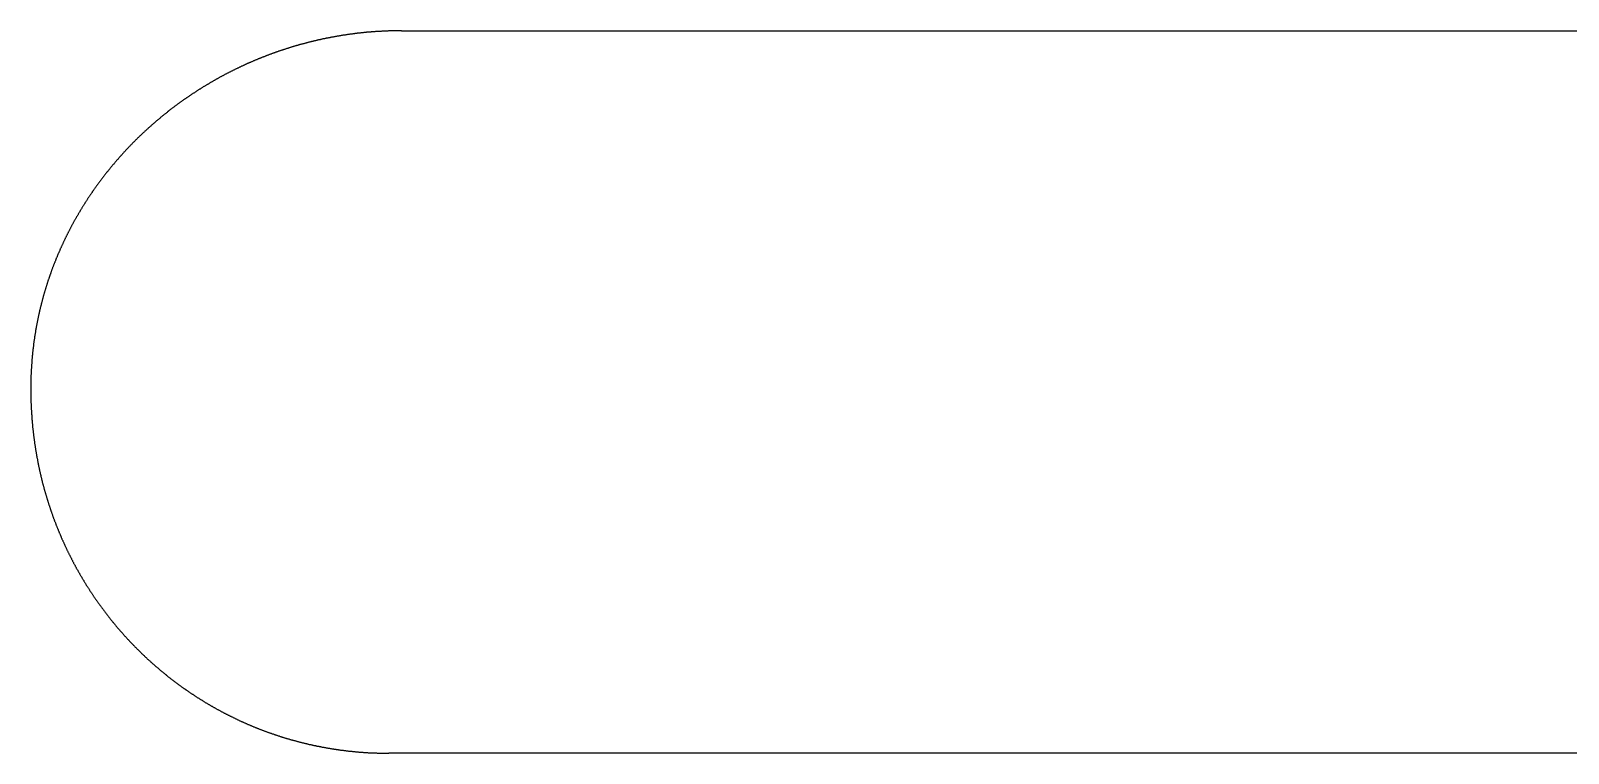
# Model space of a CAD drawing. Header units: millimetres. Extents: x -275 to 275, y -100 to 100.
# Drawn here: x 68.31 to 83.77, y 9.83 to 17.1 of the extents above; entities that cross this region are included whole.
import ezdxf

# ---------------------------------------------------------------- set-up
doc = ezdxf.new("R2010")
doc.units = ezdxf.units.MM

msp = doc.modelspace()

# ---------------------------------------------------------------- linework, layer by layer
for p, q in [((72.043, 17.099), (95.634, 17.099)), ((90.433, 9.834), (71.916, 9.834))]:
    msp.add_line(p, q)
for points in [[(72.043, 17.099), (72.037, 17.099), (72.031, 17.099), (72.025, 17.099), (72.019, 17.099), (72.013, 17.099), (72.007, 17.099), (72.001, 17.099), (71.995, 17.099), (71.989, 17.098), (71.983, 17.098), (71.977, 17.098), (71.971, 17.098), (71.965, 17.098), (71.959, 17.098), (71.953, 17.098), (71.947, 17.098), (71.941, 17.098), (71.935, 17.097), (71.929, 17.097), (71.923, 17.097), (71.917, 17.097), (71.911, 17.097), (71.905, 17.096), (71.9, 17.096), (71.894, 17.096), (71.888, 17.096), (71.882, 17.095), (71.876, 17.095), (71.87, 17.095), (71.864, 17.095), (71.858, 17.094), (71.852, 17.094), (71.846, 17.094), (71.84, 17.093), (71.834, 17.093), (71.828, 17.093), (71.822, 17.092), (71.816, 17.092), (71.81, 17.092), (71.804, 17.091), (71.799, 17.091), (71.793, 17.091), (71.787, 17.09), (71.781, 17.09), (71.775, 17.089), (71.769, 17.089), (71.763, 17.089), (71.757, 17.088), (71.751, 17.088), (71.745, 17.087), (71.739, 17.087), (71.734, 17.086), (71.728, 17.086), (71.722, 17.085), (71.716, 17.085), (71.71, 17.084), (71.704, 17.084), (71.698, 17.083), (71.692, 17.083), (71.686, 17.082), (71.681, 17.082), (71.675, 17.081), (71.669, 17.08), (71.663, 17.08), (71.657, 17.079), (71.651, 17.079), (71.645, 17.078), (71.639, 17.077), (71.634, 17.077), (71.628, 17.076), (71.622, 17.075), (71.616, 17.075), (71.61, 17.074), (71.604, 17.073), (71.598, 17.073), (71.593, 17.072), (71.587, 17.071), (71.581, 17.071), (71.575, 17.07), (71.569, 17.069), (71.563, 17.068), (71.558, 17.068), (71.552, 17.067), (71.546, 17.066), (71.54, 17.065), (71.534, 17.065), (71.528, 17.064), (71.523, 17.063), (71.517, 17.062), (71.511, 17.061), (71.505, 17.061), (71.499, 17.06), (71.494, 17.059), (71.488, 17.058), (71.482, 17.057), (71.476, 17.056), (71.47, 17.055), (71.465, 17.055), (71.459, 17.054), (71.453, 17.053), (71.447, 17.052), (71.441, 17.051), (71.436, 17.05), (71.43, 17.049), (71.424, 17.048), (71.418, 17.047), (71.413, 17.046), (71.407, 17.045), (71.401, 17.044), (71.395, 17.043), (71.39, 17.042), (71.384, 17.041), (71.378, 17.04), (71.372, 17.039), (71.367, 17.038), (71.361, 17.037), (71.355, 17.036), (71.349, 17.035), (71.344, 17.034), (71.338, 17.033), (71.332, 17.032), (71.326, 17.031), (71.321, 17.029), (71.315, 17.028), (71.309, 17.027), (71.303, 17.026), (71.298, 17.025), (71.292, 17.024), (71.286, 17.023), (71.281, 17.022), (71.275, 17.02), (71.269, 17.019), (71.264, 17.018), (71.258, 17.017), (71.252, 17.016), (71.246, 17.014), (71.241, 17.013), (71.235, 17.012), (71.229, 17.011), (71.224, 17.009), (71.218, 17.008), (71.212, 17.007), (71.207, 17.006), (71.201, 17.004), (71.195, 17.003), (71.19, 17.002), (71.184, 17), (71.178, 16.999), (71.173, 16.998), (71.167, 16.996), (71.161, 16.995), (71.156, 16.994), (71.15, 16.992), (71.144, 16.991), (71.139, 16.99), (71.133, 16.988), (71.128, 16.987), (71.122, 16.985), (71.116, 16.984), (71.111, 16.983), (71.105, 16.981), (71.1, 16.98), (71.094, 16.978), (71.088, 16.977), (71.083, 16.975), (71.077, 16.974), (71.071, 16.972), (71.066, 16.971), (71.06, 16.969), (71.055, 16.968), (71.049, 16.966), (71.044, 16.965), (71.038, 16.963), (71.032, 16.962), (71.027, 16.96), (71.021, 16.959), (71.016, 16.957), (71.01, 16.956), (71.005, 16.954), (70.999, 16.952), (70.993, 16.951), (70.988, 16.949), (70.982, 16.948), (70.977, 16.946), (70.971, 16.944), (70.966, 16.943), (70.96, 16.941), (70.955, 16.939), (70.949, 16.938), (70.944, 16.936), (70.938, 16.934), (70.933, 16.933), (70.927, 16.931), (70.922, 16.929), (70.916, 16.928), (70.911, 16.926), (70.905, 16.924), (70.9, 16.922), (70.894, 16.921), (70.889, 16.919), (70.883, 16.917), (70.878, 16.915), (70.872, 16.914), (70.867, 16.912), (70.861, 16.91), (70.856, 16.908), (70.85, 16.907), (70.845, 16.905), (70.839, 16.903), (70.834, 16.901), (70.828, 16.899), (70.823, 16.897), (70.818, 16.896), (70.812, 16.894), (70.807, 16.892), (70.801, 16.89), (70.796, 16.888), (70.79, 16.886), (70.785, 16.884), (70.78, 16.882), (70.774, 16.88), (70.769, 16.878), (70.763, 16.877), (70.758, 16.875), (70.752, 16.873), (70.747, 16.871), (70.742, 16.869), (70.736, 16.867), (70.731, 16.865), (70.726, 16.863), (70.72, 16.861), (70.715, 16.859), (70.709, 16.857), (70.704, 16.855), (70.699, 16.853), (70.693, 16.851), (70.688, 16.849), (70.683, 16.847), (70.677, 16.845), (70.672, 16.842), (70.667, 16.84), (70.661, 16.838), (70.656, 16.836), (70.651, 16.834), (70.645, 16.832), (70.64, 16.83), (70.635, 16.828), (70.629, 16.826), (70.624, 16.824), (70.619, 16.821), (70.613, 16.819), (70.608, 16.817), (70.603, 16.815), (70.597, 16.813), (70.592, 16.811), (70.587, 16.808), (70.582, 16.806), (70.576, 16.804), (70.571, 16.802), (70.566, 16.8), (70.56, 16.797), (70.555, 16.795), (70.55, 16.793), (70.545, 16.791), (70.539, 16.788), (70.534, 16.786), (70.529, 16.784), (70.524, 16.781), (70.518, 16.779), (70.513, 16.777), (70.508, 16.775), (70.503, 16.772), (70.498, 16.77), (70.492, 16.768), (70.487, 16.765), (70.482, 16.763), (70.477, 16.761), (70.472, 16.758), (70.466, 16.756), (70.461, 16.754), (70.456, 16.751), (70.451, 16.749), (70.446, 16.746), (70.44, 16.744), (70.435, 16.742), (70.43, 16.739), (70.425, 16.737), (70.42, 16.734), (70.415, 16.732), (70.41, 16.729), (70.404, 16.727), (70.399, 16.724), (70.394, 16.722), (70.389, 16.72), (70.384, 16.717), (70.379, 16.715), (70.374, 16.712), (70.368, 16.71), (70.363, 16.707), (70.358, 16.704), (70.353, 16.702), (70.348, 16.699), (70.343, 16.697), (70.338, 16.694), (70.333, 16.692), (70.328, 16.689), (70.323, 16.687), (70.318, 16.684), (70.312, 16.681), (70.307, 16.679), (70.302, 16.676), (70.297, 16.674), (70.292, 16.671), (70.287, 16.668), (70.282, 16.666), (70.277, 16.663), (70.272, 16.661), (70.267, 16.658), (70.262, 16.655), (70.257, 16.653), (70.252, 16.65), (70.247, 16.647), (70.242, 16.644), (70.237, 16.642), (70.232, 16.639), (70.227, 16.636), (70.222, 16.634), (70.217, 16.631), (70.212, 16.628), (70.207, 16.625), (70.202, 16.623), (70.197, 16.62), (70.192, 16.617), (70.187, 16.614), (70.182, 16.612), (70.177, 16.609), (70.172, 16.606), (70.167, 16.603), (70.162, 16.6), (70.158, 16.598), (70.153, 16.595), (70.148, 16.592), (70.143, 16.589), (70.138, 16.586), (70.133, 16.583), (70.128, 16.581), (70.123, 16.578), (70.118, 16.575), (70.113, 16.572), (70.109, 16.569), (70.104, 16.566), (70.099, 16.563), (70.094, 16.56), (70.089, 16.558), (70.084, 16.555), (70.079, 16.552), (70.074, 16.549), (70.07, 16.546), (70.065, 16.543), (70.06, 16.54), (70.055, 16.537), (70.05, 16.534), (70.045, 16.531), (70.041, 16.528), (70.036, 16.525), (70.031, 16.522), (70.026, 16.519), (70.021, 16.516), (70.017, 16.513), (70.012, 16.51), (70.007, 16.507), (70.002, 16.504), (69.998, 16.501), (69.993, 16.498), (69.988, 16.495), (69.983, 16.492), (69.978, 16.489), (69.974, 16.486), (69.969, 16.483), (69.964, 16.479), (69.96, 16.476), (69.955, 16.473), (69.95, 16.47), (69.945, 16.467), (69.941, 16.464), (69.936, 16.461), (69.931, 16.458), (69.927, 16.454), (69.922, 16.451), (69.917, 16.448), (69.912, 16.445), (69.908, 16.442), (69.903, 16.439), (69.898, 16.435), (69.894, 16.432), (69.889, 16.429), (69.884, 16.426), (69.88, 16.423), (69.875, 16.419), (69.871, 16.416), (69.866, 16.413), (69.861, 16.41), (69.857, 16.406), (69.852, 16.403), (69.847, 16.4), (69.843, 16.397), (69.838, 16.393), (69.834, 16.39), (69.829, 16.387), (69.824, 16.384), (69.82, 16.38), (69.815, 16.377), (69.811, 16.374), (69.806, 16.37), (69.802, 16.367), (69.797, 16.364), (69.792, 16.36), (69.788, 16.357), (69.783, 16.354), (69.779, 16.35), (69.774, 16.347), (69.77, 16.344), (69.765, 16.34), (69.761, 16.337), (69.756, 16.333), (69.752, 16.33), (69.747, 16.327), (69.743, 16.323), (69.738, 16.32), (69.734, 16.316), (69.729, 16.313), (69.725, 16.309), (69.72, 16.306), (69.716, 16.303), (69.711, 16.299), (69.707, 16.296), (69.703, 16.292), (69.698, 16.289), (69.694, 16.285), (69.689, 16.282), (69.685, 16.278), (69.68, 16.275), (69.676, 16.271), (69.672, 16.268), (69.667, 16.264), (69.663, 16.261), (69.658, 16.257), (69.654, 16.254), (69.65, 16.25), (69.645, 16.247), (69.641, 16.243), (69.637, 16.239), (69.632, 16.236), (69.628, 16.232), (69.623, 16.229), (69.619, 16.225), (69.615, 16.221), (69.61, 16.218), (69.606, 16.214), (69.602, 16.211), (69.598, 16.207), (69.593, 16.203), (69.589, 16.2), (69.585, 16.196), (69.58, 16.192), (69.576, 16.189), (69.572, 16.185), (69.568, 16.182), (69.563, 16.178), (69.559, 16.174), (69.555, 16.17), (69.55, 16.167), (69.546, 16.163), (69.542, 16.159), (69.538, 16.156), (69.534, 16.152), (69.529, 16.148), (69.525, 16.145), (69.521, 16.141), (69.517, 16.137), (69.512, 16.133), (69.508, 16.13), (69.504, 16.126), (69.5, 16.122), (69.496, 16.118), (69.492, 16.114), (69.487, 16.111), (69.483, 16.107), (69.479, 16.103), (69.475, 16.099), (69.471, 16.096), (69.467, 16.092), (69.463, 16.088), (69.458, 16.084), (69.454, 16.08), (69.45, 16.076), (69.446, 16.073), (69.442, 16.069), (69.438, 16.065), (69.434, 16.061), (69.43, 16.057), (69.426, 16.053), (69.422, 16.049), (69.418, 16.046), (69.414, 16.042), (69.409, 16.038), (69.405, 16.034), (69.401, 16.03), (69.397, 16.026), (69.393, 16.022), (69.389, 16.018), (69.385, 16.014), (69.381, 16.01), (69.377, 16.006), (69.373, 16.002), (69.369, 15.998), (69.365, 15.994), (69.361, 15.99), (69.357, 15.987), (69.353, 15.983), (69.349, 15.979), (69.345, 15.975), (69.342, 15.971), (69.338, 15.967), (69.334, 15.963), (69.33, 15.959), (69.326, 15.955), (69.322, 15.951), (69.318, 15.946), (69.314, 15.942), (69.31, 15.938), (69.306, 15.934), (69.302, 15.93), (69.299, 15.926), (69.295, 15.922), (69.291, 15.918), (69.287, 15.914), (69.283, 15.91), (69.279, 15.906), (69.275, 15.902), (69.272, 15.898), (69.268, 15.894), (69.264, 15.889), (69.26, 15.885), (69.256, 15.881), (69.252, 15.877), (69.249, 15.873), (69.245, 15.869), (69.241, 15.865), (69.237, 15.86), (69.234, 15.856), (69.23, 15.852), (69.226, 15.848), (69.222, 15.844), (69.219, 15.84), (69.215, 15.835), (69.211, 15.831), (69.207, 15.827), (69.204, 15.823), (69.2, 15.819), (69.196, 15.814), (69.193, 15.81), (69.189, 15.806), (69.185, 15.802), (69.181, 15.798), (69.178, 15.793), (69.174, 15.789), (69.17, 15.785), (69.167, 15.781), (69.163, 15.776), (69.16, 15.772), (69.156, 15.768), (69.152, 15.763), (69.149, 15.759), (69.145, 15.755), (69.141, 15.751), (69.138, 15.746), (69.134, 15.742), (69.131, 15.738), (69.127, 15.733), (69.123, 15.729), (69.12, 15.725), (69.116, 15.72), (69.113, 15.716), (69.109, 15.712), (69.106, 15.707), (69.102, 15.703), (69.099, 15.699), (69.095, 15.694), (69.092, 15.69), (69.088, 15.685), (69.085, 15.681), (69.081, 15.677), (69.078, 15.672), (69.074, 15.668), (69.071, 15.664), (69.067, 15.659), (69.064, 15.655), (69.06, 15.65), (69.057, 15.646), (69.053, 15.641), (69.05, 15.637), (69.047, 15.633), (69.043, 15.628), (69.04, 15.624), (69.036, 15.619), (69.033, 15.615), (69.029, 15.61), (69.026, 15.606), (69.023, 15.601), (69.019, 15.597), (69.016, 15.592), (69.013, 15.588), (69.009, 15.583), (69.006, 15.579), (69.003, 15.574), (68.999, 15.57), (68.996, 15.565), (68.993, 15.561), (68.989, 15.556), (68.986, 15.552), (68.983, 15.547), (68.979, 15.543), (68.976, 15.538), (68.973, 15.533), (68.97, 15.529), (68.966, 15.524), (68.963, 15.52), (68.96, 15.515), (68.957, 15.511), (68.953, 15.506), (68.95, 15.501), (68.947, 15.497), (68.944, 15.492), (68.941, 15.488), (68.937, 15.483), (68.934, 15.478), (68.931, 15.474), (68.928, 15.469), (68.925, 15.465), (68.921, 15.46), (68.918, 15.455), (68.915, 15.451), (68.912, 15.446), (68.909, 15.441), (68.906, 15.437), (68.903, 15.432), (68.9, 15.427), (68.896, 15.423), (68.893, 15.418), (68.89, 15.413), (68.887, 15.409), (68.884, 15.404), (68.881, 15.399), (68.878, 15.394), (68.875, 15.39), (68.872, 15.385), (68.869, 15.38), (68.866, 15.376), (68.863, 15.371), (68.86, 15.366), (68.857, 15.361), (68.854, 15.357), (68.851, 15.352), (68.848, 15.347), (68.845, 15.342), (68.842, 15.338), (68.839, 15.333), (68.836, 15.328), (68.833, 15.323), (68.83, 15.318), (68.827, 15.314), (68.824, 15.309), (68.821, 15.304), (68.818, 15.299), (68.815, 15.294), (68.812, 15.29), (68.81, 15.285), (68.807, 15.28), (68.804, 15.275), (68.801, 15.27), (68.798, 15.265), (68.795, 15.261), (68.792, 15.256), (68.79, 15.251), (68.787, 15.246), (68.784, 15.241), (68.781, 15.236), (68.778, 15.231), (68.775, 15.227), (68.773, 15.222), (68.77, 15.217), (68.767, 15.212), (68.764, 15.207), (68.762, 15.202), (68.759, 15.197), (68.756, 15.192), (68.753, 15.187), (68.751, 15.183), (68.748, 15.178), (68.745, 15.173), (68.742, 15.168), (68.74, 15.163), (68.737, 15.158), (68.734, 15.153), (68.732, 15.148), (68.729, 15.143), (68.726, 15.138), (68.724, 15.133), (68.721, 15.128), (68.718, 15.123), (68.716, 15.118), (68.713, 15.113), (68.711, 15.108), (68.708, 15.103), (68.705, 15.098), (68.703, 15.093), (68.7, 15.088), (68.698, 15.083), (68.695, 15.078), (68.692, 15.073), (68.69, 15.068), (68.687, 15.063), (68.685, 15.058), (68.682, 15.053), (68.68, 15.048), (68.677, 15.043), (68.675, 15.038), (68.672, 15.033), (68.67, 15.028), (68.667, 15.023), (68.665, 15.018), (68.662, 15.013), (68.66, 15.008), (68.657, 15.002), (68.655, 14.997), (68.653, 14.992), (68.65, 14.987), (68.648, 14.982), (68.645, 14.977), (68.643, 14.972), (68.64, 14.967), (68.638, 14.962), (68.636, 14.957), (68.633, 14.951), (68.631, 14.946), (68.629, 14.941), (68.626, 14.936), (68.624, 14.931), (68.622, 14.926), (68.619, 14.921), (68.617, 14.915), (68.615, 14.91), (68.612, 14.905), (68.61, 14.9), (68.608, 14.895), (68.606, 14.89), (68.603, 14.884), (68.601, 14.879), (68.599, 14.874), (68.597, 14.869), (68.594, 14.864), (68.592, 14.858), (68.59, 14.853), (68.588, 14.848), (68.585, 14.843), (68.583, 14.838), (68.581, 14.832), (68.579, 14.827), (68.577, 14.822), (68.575, 14.817), (68.572, 14.811), (68.57, 14.806), (68.568, 14.801), (68.566, 14.796), (68.564, 14.791), (68.562, 14.785), (68.56, 14.78), (68.558, 14.775), (68.556, 14.769), (68.553, 14.764), (68.551, 14.759), (68.549, 14.754), (68.547, 14.748), (68.545, 14.743), (68.543, 14.738), (68.541, 14.732), (68.539, 14.727), (68.537, 14.722), (68.535, 14.717), (68.533, 14.711), (68.531, 14.706), (68.529, 14.701), (68.527, 14.695), (68.525, 14.69), (68.523, 14.685), (68.521, 14.679), (68.519, 14.674), (68.517, 14.669), (68.516, 14.663), (68.514, 14.658), (68.512, 14.653), (68.51, 14.647), (68.508, 14.642), (68.506, 14.636), (68.504, 14.631), (68.502, 14.626), (68.501, 14.62), (68.499, 14.615), (68.497, 14.61), (68.495, 14.604), (68.493, 14.599), (68.491, 14.593), (68.49, 14.588), (68.488, 14.583), (68.486, 14.577), (68.484, 14.572), (68.483, 14.566), (68.481, 14.561), (68.479, 14.555), (68.477, 14.55), (68.476, 14.545), (68.474, 14.539), (68.472, 14.534), (68.47, 14.528), (68.469, 14.523), (68.467, 14.517), (68.465, 14.512), (68.464, 14.506), (68.462, 14.501), (68.46, 14.495), (68.459, 14.49), (68.457, 14.485), (68.456, 14.479), (68.454, 14.474), (68.452, 14.468), (68.451, 14.463), (68.449, 14.457), (68.448, 14.452), (68.446, 14.446), (68.444, 14.441), (68.443, 14.435), (68.441, 14.43), (68.44, 14.424), (68.438, 14.419), (68.437, 14.413), (68.435, 14.407), (68.434, 14.402), (68.432, 14.396), (68.431, 14.391), (68.429, 14.385), (68.428, 14.38), (68.426, 14.374), (68.425, 14.369), (68.424, 14.363), (68.422, 14.358), (68.421, 14.352), (68.419, 14.346), (68.418, 14.341), (68.417, 14.335), (68.415, 14.33), (68.414, 14.324), (68.412, 14.319), (68.411, 14.313), (68.41, 14.307), (68.408, 14.302), (68.407, 14.296), (68.406, 14.291), (68.404, 14.285), (68.403, 14.279), (68.402, 14.274), (68.401, 14.268), (68.399, 14.263), (68.398, 14.257), (68.397, 14.251), (68.396, 14.246), (68.394, 14.24), (68.393, 14.234), (68.392, 14.229), (68.391, 14.223), (68.389, 14.217), (68.388, 14.212), (68.387, 14.206), (68.386, 14.201), (68.385, 14.195), (68.384, 14.189), (68.382, 14.184), (68.381, 14.178), (68.38, 14.172), (68.379, 14.167), (68.378, 14.161), (68.377, 14.155), (68.376, 14.149), (68.375, 14.144), (68.374, 14.138), (68.373, 14.132), (68.371, 14.127), (68.37, 14.121), (68.369, 14.115), (68.368, 14.11), (68.367, 14.104), (68.366, 14.098), (68.365, 14.092), (68.364, 14.087), (68.363, 14.081), (68.362, 14.075), (68.362, 14.07), (68.361, 14.064), (68.36, 14.058), (68.359, 14.052), (68.358, 14.047), (68.357, 14.041), (68.356, 14.035), (68.355, 14.029), (68.354, 14.024), (68.353, 14.018), (68.352, 14.012), (68.352, 14.006), (68.351, 14.001), (68.35, 13.995), (68.349, 13.989), (68.348, 13.983), (68.347, 13.977), (68.347, 13.972), (68.346, 13.966), (68.345, 13.96), (68.344, 13.954), (68.344, 13.949), (68.343, 13.943), (68.342, 13.937), (68.341, 13.931), (68.341, 13.925), (68.34, 13.919), (68.339, 13.914), (68.339, 13.908), (68.338, 13.902), (68.337, 13.896), (68.337, 13.89), (68.336, 13.885), (68.335, 13.879), (68.335, 13.873), (68.334, 13.867), (68.333, 13.861), (68.333, 13.855), (68.332, 13.85), (68.332, 13.844), (68.331, 13.838), (68.33, 13.832), (68.33, 13.826), (68.329, 13.82), (68.329, 13.814), (68.328, 13.809), (68.328, 13.803), (68.327, 13.797), (68.327, 13.791), (68.326, 13.785), (68.326, 13.779), (68.325, 13.773), (68.325, 13.767), (68.324, 13.761), (68.324, 13.756), (68.324, 13.75), (68.323, 13.744), (68.323, 13.738), (68.322, 13.732), (68.322, 13.726), (68.322, 13.72), (68.321, 13.714), (68.321, 13.708), (68.321, 13.702), (68.32, 13.697), (68.32, 13.691), (68.32, 13.685), (68.319, 13.679), (68.319, 13.673), (68.319, 13.667), (68.318, 13.661), (68.318, 13.655), (68.318, 13.649), (68.318, 13.643), (68.317, 13.637), (68.317, 13.631), (68.317, 13.625), (68.317, 13.619), (68.317, 13.613), (68.316, 13.607), (68.316, 13.601), (68.316, 13.595), (68.316, 13.59), (68.316, 13.584), (68.316, 13.578), (68.315, 13.572), (68.315, 13.566), (68.315, 13.56), (68.315, 13.554), (68.315, 13.548), (68.315, 13.542), (68.315, 13.536), (68.315, 13.53), (68.315, 13.524)], [(68.315, 13.524), (68.315, 13.517), (68.315, 13.511), (68.315, 13.505), (68.315, 13.499), (68.315, 13.493), (68.315, 13.487), (68.315, 13.48), (68.315, 13.474), (68.315, 13.468), (68.315, 13.462), (68.315, 13.456), (68.315, 13.45), (68.315, 13.444), (68.315, 13.437), (68.315, 13.431), (68.315, 13.425), (68.316, 13.419), (68.316, 13.413), (68.316, 13.407), (68.316, 13.401), (68.316, 13.394), (68.316, 13.388), (68.316, 13.382), (68.317, 13.376), (68.317, 13.37), (68.317, 13.364), (68.317, 13.358), (68.318, 13.352), (68.318, 13.345), (68.318, 13.339), (68.318, 13.333), (68.319, 13.327), (68.319, 13.321), (68.319, 13.315), (68.319, 13.309), (68.32, 13.303), (68.32, 13.297), (68.32, 13.291), (68.321, 13.285), (68.321, 13.278), (68.321, 13.272), (68.322, 13.266), (68.322, 13.26), (68.322, 13.254), (68.323, 13.248), (68.323, 13.242), (68.324, 13.236), (68.324, 13.23), (68.324, 13.224), (68.325, 13.218), (68.325, 13.212), (68.326, 13.206), (68.326, 13.2), (68.327, 13.194), (68.327, 13.188), (68.328, 13.182), (68.328, 13.176), (68.329, 13.17), (68.329, 13.164), (68.33, 13.158), (68.33, 13.152), (68.331, 13.146), (68.331, 13.14), (68.332, 13.134), (68.333, 13.128), (68.333, 13.122), (68.334, 13.116), (68.334, 13.11), (68.335, 13.104), (68.336, 13.098), (68.336, 13.092), (68.337, 13.086), (68.338, 13.08), (68.338, 13.074), (68.339, 13.068), (68.34, 13.062), (68.34, 13.056), (68.341, 13.05), (68.342, 13.044), (68.342, 13.038), (68.343, 13.032), (68.344, 13.026), (68.345, 13.02), (68.345, 13.014), (68.346, 13.008), (68.347, 13.002), (68.348, 12.996), (68.348, 12.99), (68.349, 12.984), (68.35, 12.979), (68.351, 12.973), (68.352, 12.967), (68.352, 12.961), (68.353, 12.955), (68.354, 12.949), (68.355, 12.943), (68.356, 12.937), (68.357, 12.931), (68.358, 12.925), (68.359, 12.919), (68.359, 12.914), (68.36, 12.908), (68.361, 12.902), (68.362, 12.896), (68.363, 12.89), (68.364, 12.884), (68.365, 12.878), (68.366, 12.872), (68.367, 12.867), (68.368, 12.861), (68.369, 12.855), (68.37, 12.849), (68.371, 12.843), (68.372, 12.837), (68.373, 12.832), (68.374, 12.826), (68.375, 12.82), (68.376, 12.814), (68.377, 12.808), (68.378, 12.802), (68.379, 12.797), (68.381, 12.791), (68.382, 12.785), (68.383, 12.779), (68.384, 12.773), (68.385, 12.768), (68.386, 12.762), (68.387, 12.756), (68.388, 12.75), (68.39, 12.744), (68.391, 12.739), (68.392, 12.733), (68.393, 12.727), (68.394, 12.721), (68.396, 12.715), (68.397, 12.71), (68.398, 12.704), (68.399, 12.698), (68.4, 12.692), (68.402, 12.687), (68.403, 12.681), (68.404, 12.675), (68.406, 12.669), (68.407, 12.664), (68.408, 12.658), (68.409, 12.652), (68.411, 12.647), (68.412, 12.641), (68.413, 12.635), (68.415, 12.629), (68.416, 12.624), (68.417, 12.618), (68.419, 12.612), (68.42, 12.607), (68.422, 12.601), (68.423, 12.595), (68.424, 12.589), (68.426, 12.584), (68.427, 12.578), (68.429, 12.572), (68.43, 12.567), (68.431, 12.561), (68.433, 12.555), (68.434, 12.55), (68.436, 12.544), (68.437, 12.538), (68.439, 12.533), (68.44, 12.527), (68.442, 12.521), (68.443, 12.516), (68.445, 12.51), (68.446, 12.505), (68.448, 12.499), (68.449, 12.493), (68.451, 12.488), (68.453, 12.482), (68.454, 12.476), (68.456, 12.471), (68.457, 12.465), (68.459, 12.46), (68.461, 12.454), (68.462, 12.448), (68.464, 12.443), (68.465, 12.437), (68.467, 12.432), (68.469, 12.426), (68.47, 12.421), (68.472, 12.415), (68.474, 12.409), (68.475, 12.404), (68.477, 12.398), (68.479, 12.393), (68.48, 12.387), (68.482, 12.382), (68.484, 12.376), (68.486, 12.371), (68.487, 12.365), (68.489, 12.359), (68.491, 12.354), (68.493, 12.348), (68.494, 12.343), (68.496, 12.337), (68.498, 12.332), (68.5, 12.326), (68.502, 12.321), (68.503, 12.315), (68.505, 12.31), (68.507, 12.304), (68.509, 12.299), (68.511, 12.293), (68.513, 12.288), (68.514, 12.282), (68.516, 12.277), (68.518, 12.272), (68.52, 12.266), (68.522, 12.261), (68.524, 12.255), (68.526, 12.25), (68.528, 12.244), (68.53, 12.239), (68.532, 12.233), (68.534, 12.228), (68.535, 12.223), (68.537, 12.217), (68.539, 12.212), (68.541, 12.206), (68.543, 12.201), (68.545, 12.195), (68.547, 12.19), (68.549, 12.185), (68.551, 12.179), (68.553, 12.174), (68.555, 12.169), (68.557, 12.163), (68.56, 12.158), (68.562, 12.152), (68.564, 12.147), (68.566, 12.142), (68.568, 12.136), (68.57, 12.131), (68.572, 12.126), (68.574, 12.12), (68.576, 12.115), (68.578, 12.11), (68.58, 12.104), (68.583, 12.099), (68.585, 12.094), (68.587, 12.088), (68.589, 12.083), (68.591, 12.078), (68.593, 12.072), (68.596, 12.067), (68.598, 12.062), (68.6, 12.056), (68.602, 12.051), (68.604, 12.046), (68.607, 12.041), (68.609, 12.035), (68.611, 12.03), (68.613, 12.025), (68.616, 12.019), (68.618, 12.014), (68.62, 12.009), (68.622, 12.004), (68.625, 11.998), (68.627, 11.993), (68.629, 11.988), (68.632, 11.983), (68.634, 11.978), (68.636, 11.972), (68.639, 11.967), (68.641, 11.962), (68.643, 11.957), (68.646, 11.951), (68.648, 11.946), (68.65, 11.941), (68.653, 11.936), (68.655, 11.931), (68.658, 11.925), (68.66, 11.92), (68.662, 11.915), (68.665, 11.91), (68.667, 11.905), (68.67, 11.9), (68.672, 11.895), (68.675, 11.889), (68.677, 11.884), (68.679, 11.879), (68.682, 11.874), (68.684, 11.869), (68.687, 11.864), (68.689, 11.859), (68.692, 11.853), (68.694, 11.848), (68.697, 11.843), (68.699, 11.838), (68.702, 11.833), (68.705, 11.828), (68.707, 11.823), (68.71, 11.818), (68.712, 11.813), (68.715, 11.808), (68.717, 11.803), (68.72, 11.797), (68.723, 11.792), (68.725, 11.787), (68.728, 11.782), (68.73, 11.777), (68.733, 11.772), (68.736, 11.767), (68.738, 11.762), (68.741, 11.757), (68.744, 11.752), (68.746, 11.747), (68.749, 11.742), (68.752, 11.737), (68.754, 11.732), (68.757, 11.727), (68.76, 11.722), (68.762, 11.717), (68.765, 11.712), (68.768, 11.707), (68.77, 11.702), (68.773, 11.697), (68.776, 11.692), (68.779, 11.687), (68.781, 11.682), (68.784, 11.677), (68.787, 11.672), (68.79, 11.667), (68.793, 11.663), (68.795, 11.658), (68.798, 11.653), (68.801, 11.648), (68.804, 11.643), (68.807, 11.638), (68.809, 11.633), (68.812, 11.628), (68.815, 11.623), (68.818, 11.618), (68.821, 11.613), (68.824, 11.609), (68.827, 11.604), (68.829, 11.599), (68.832, 11.594), (68.835, 11.589), (68.838, 11.584), (68.841, 11.579), (68.844, 11.575), (68.847, 11.57), (68.85, 11.565), (68.853, 11.56), (68.856, 11.555), (68.859, 11.55), (68.862, 11.546), (68.865, 11.541), (68.867, 11.536), (68.87, 11.531), (68.873, 11.526), (68.876, 11.522), (68.879, 11.517), (68.882, 11.512), (68.885, 11.507), (68.889, 11.503), (68.892, 11.498), (68.895, 11.493), (68.898, 11.488), (68.901, 11.484), (68.904, 11.479), (68.907, 11.474), (68.91, 11.469), (68.913, 11.465), (68.916, 11.46), (68.919, 11.455), (68.922, 11.451), (68.925, 11.446), (68.928, 11.441), (68.932, 11.436), (68.935, 11.432), (68.938, 11.427), (68.941, 11.422), (68.944, 11.418), (68.947, 11.413), (68.95, 11.408), (68.954, 11.404), (68.957, 11.399), (68.96, 11.394), (68.963, 11.39), (68.966, 11.385), (68.97, 11.381), (68.973, 11.376), (68.976, 11.371), (68.979, 11.367), (68.982, 11.362), (68.986, 11.357), (68.989, 11.353), (68.992, 11.348), (68.995, 11.344), (68.999, 11.339), (69.002, 11.335), (69.005, 11.33), (69.009, 11.325), (69.012, 11.321), (69.015, 11.316), (69.018, 11.312), (69.022, 11.307), (69.025, 11.303), (69.028, 11.298), (69.032, 11.294), (69.035, 11.289), (69.038, 11.285), (69.042, 11.28), (69.045, 11.276), (69.048, 11.271), (69.052, 11.267), (69.055, 11.262), (69.059, 11.258), (69.062, 11.253), (69.065, 11.249), (69.069, 11.244), (69.072, 11.24), (69.076, 11.235), (69.079, 11.231), (69.082, 11.226), (69.086, 11.222), (69.089, 11.218), (69.093, 11.213), (69.096, 11.209), (69.1, 11.204), (69.103, 11.2), (69.107, 11.196), (69.11, 11.191), (69.114, 11.187), (69.117, 11.182), (69.121, 11.178), (69.124, 11.174), (69.128, 11.169), (69.131, 11.165), (69.135, 11.161), (69.138, 11.156), (69.142, 11.152), (69.145, 11.148), (69.149, 11.143), (69.153, 11.139), (69.156, 11.135), (69.16, 11.13), (69.163, 11.126), (69.167, 11.122), (69.17, 11.117), (69.174, 11.113), (69.178, 11.109), (69.181, 11.104), (69.185, 11.1), (69.188, 11.096), (69.192, 11.092), (69.196, 11.087), (69.199, 11.083), (69.203, 11.079), (69.207, 11.075), (69.21, 11.07), (69.214, 11.066), (69.218, 11.062), (69.221, 11.058), (69.225, 11.054), (69.229, 11.049), (69.233, 11.045), (69.236, 11.041), (69.24, 11.037), (69.244, 11.033), (69.247, 11.028), (69.251, 11.024), (69.255, 11.02), (69.259, 11.016), (69.262, 11.012), (69.266, 11.008), (69.27, 11.004), (69.274, 10.999), (69.277, 10.995), (69.281, 10.991), (69.285, 10.987), (69.289, 10.983), (69.293, 10.979), (69.296, 10.975), (69.3, 10.971), (69.304, 10.967), (69.308, 10.962), (69.312, 10.958), (69.316, 10.954), (69.319, 10.95), (69.323, 10.946), (69.327, 10.942), (69.331, 10.938), (69.335, 10.934), (69.339, 10.93), (69.343, 10.926), (69.346, 10.922), (69.35, 10.918), (69.354, 10.914), (69.358, 10.91), (69.362, 10.906), (69.366, 10.902), (69.37, 10.898), (69.374, 10.894), (69.378, 10.89), (69.382, 10.886), (69.386, 10.882), (69.39, 10.878), (69.394, 10.874), (69.398, 10.87), (69.402, 10.866), (69.406, 10.863), (69.41, 10.859), (69.414, 10.855), (69.418, 10.851), (69.422, 10.847), (69.426, 10.843), (69.43, 10.839), (69.434, 10.835), (69.438, 10.831), (69.442, 10.828), (69.446, 10.824), (69.45, 10.82), (69.454, 10.816), (69.458, 10.812), (69.462, 10.808), (69.466, 10.804), (69.47, 10.801), (69.474, 10.797), (69.478, 10.793), (69.482, 10.789), (69.486, 10.785), (69.49, 10.782), (69.495, 10.778), (69.499, 10.774), (69.503, 10.77), (69.507, 10.767), (69.511, 10.763), (69.515, 10.759), (69.519, 10.755), (69.523, 10.752), (69.528, 10.748), (69.532, 10.744), (69.536, 10.74), (69.54, 10.737), (69.544, 10.733), (69.548, 10.729), (69.553, 10.726), (69.557, 10.722), (69.561, 10.718), (69.565, 10.715), (69.569, 10.711), (69.574, 10.707), (69.578, 10.704), (69.582, 10.7), (69.586, 10.696), (69.591, 10.693), (69.595, 10.689), (69.599, 10.685), (69.603, 10.682), (69.608, 10.678), (69.612, 10.675), (69.616, 10.671), (69.62, 10.667), (69.625, 10.664), (69.629, 10.66), (69.633, 10.657), (69.638, 10.653), (69.642, 10.65), (69.646, 10.646), (69.651, 10.642), (69.655, 10.639), (69.659, 10.635), (69.663, 10.632), (69.668, 10.628), (69.672, 10.625), (69.677, 10.621), (69.681, 10.618), (69.685, 10.614), (69.69, 10.611), (69.694, 10.607), (69.698, 10.604), (69.703, 10.601), (69.707, 10.597), (69.712, 10.594), (69.716, 10.59), (69.72, 10.587), (69.725, 10.583), (69.729, 10.58), (69.734, 10.576), (69.738, 10.573), (69.742, 10.57), (69.747, 10.566), (69.751, 10.563), (69.756, 10.56), (69.76, 10.556), (69.765, 10.553), (69.769, 10.549), (69.774, 10.546), (69.778, 10.543), (69.783, 10.539), (69.787, 10.536), (69.791, 10.533), (69.796, 10.529), (69.8, 10.526), (69.805, 10.523), (69.809, 10.52), (69.814, 10.516), (69.819, 10.513), (69.823, 10.51), (69.828, 10.506), (69.832, 10.503), (69.837, 10.5), (69.841, 10.497), (69.846, 10.493), (69.85, 10.49), (69.855, 10.487), (69.859, 10.484), (69.864, 10.481), (69.869, 10.477), (69.873, 10.474), (69.878, 10.471), (69.882, 10.468), (69.887, 10.465), (69.892, 10.461), (69.896, 10.458), (69.901, 10.455), (69.905, 10.452), (69.91, 10.449), (69.915, 10.446), (69.919, 10.443), (69.924, 10.439), (69.929, 10.436), (69.933, 10.433), (69.938, 10.43), (69.943, 10.427), (69.947, 10.424), (69.952, 10.421), (69.957, 10.418), (69.961, 10.415), (69.966, 10.412), (69.971, 10.409), (69.975, 10.406), (69.98, 10.403), (69.985, 10.4), (69.989, 10.396), (69.994, 10.393), (69.999, 10.39), (70.004, 10.387), (70.008, 10.384), (70.013, 10.381), (70.018, 10.379), (70.022, 10.376), (70.027, 10.373), (70.032, 10.37), (70.037, 10.367), (70.041, 10.364), (70.046, 10.361), (70.051, 10.358), (70.056, 10.355), (70.061, 10.352), (70.065, 10.349), (70.07, 10.346), (70.075, 10.343), (70.08, 10.34), (70.085, 10.338), (70.089, 10.335), (70.094, 10.332), (70.099, 10.329), (70.104, 10.326), (70.109, 10.323), (70.113, 10.321), (70.118, 10.318), (70.123, 10.315), (70.128, 10.312), (70.133, 10.309), (70.138, 10.307), (70.143, 10.304), (70.147, 10.301), (70.152, 10.298), (70.157, 10.295), (70.162, 10.293), (70.167, 10.29), (70.172, 10.287), (70.177, 10.284), (70.182, 10.282), (70.187, 10.279), (70.191, 10.276), (70.196, 10.274), (70.201, 10.271), (70.206, 10.268), (70.211, 10.266), (70.216, 10.263), (70.221, 10.26), (70.226, 10.258), (70.231, 10.255), (70.236, 10.252), (70.241, 10.25), (70.246, 10.247), (70.251, 10.244), (70.256, 10.242), (70.261, 10.239), (70.266, 10.237), (70.271, 10.234), (70.276, 10.231), (70.281, 10.229), (70.286, 10.226), (70.291, 10.224), (70.296, 10.221), (70.301, 10.219), (70.306, 10.216), (70.311, 10.214), (70.316, 10.211), (70.321, 10.208), (70.326, 10.206), (70.331, 10.203), (70.336, 10.201), (70.341, 10.199), (70.346, 10.196), (70.351, 10.194), (70.356, 10.191), (70.361, 10.189), (70.366, 10.186), (70.371, 10.184), (70.376, 10.181), (70.381, 10.179), (70.386, 10.177), (70.391, 10.174), (70.397, 10.172), (70.402, 10.169), (70.407, 10.167), (70.412, 10.165), (70.417, 10.162), (70.422, 10.16), (70.427, 10.158), (70.432, 10.155), (70.437, 10.153), (70.443, 10.151), (70.448, 10.148), (70.453, 10.146), (70.458, 10.144), (70.463, 10.141), (70.468, 10.139), (70.473, 10.137), (70.479, 10.134), (70.484, 10.132), (70.489, 10.13), (70.494, 10.128), (70.499, 10.125), (70.504, 10.123), (70.51, 10.121), (70.515, 10.119), (70.52, 10.117), (70.525, 10.114), (70.53, 10.112), (70.536, 10.11), (70.541, 10.108), (70.546, 10.106), (70.551, 10.104), (70.556, 10.101), (70.562, 10.099), (70.567, 10.097), (70.572, 10.095), (70.577, 10.093), (70.583, 10.091), (70.588, 10.089), (70.593, 10.087), (70.598, 10.084), (70.604, 10.082), (70.609, 10.08), (70.614, 10.078), (70.619, 10.076), (70.625, 10.074), (70.63, 10.072), (70.635, 10.07), (70.641, 10.068), (70.646, 10.066), (70.651, 10.064), (70.656, 10.062), (70.662, 10.06), (70.667, 10.058), (70.672, 10.056), (70.678, 10.054), (70.683, 10.052), (70.688, 10.05), (70.694, 10.048), (70.699, 10.046), (70.704, 10.044), (70.71, 10.043), (70.715, 10.041), (70.72, 10.039), (70.726, 10.037), (70.731, 10.035), (70.736, 10.033), (70.742, 10.031), (70.747, 10.029), (70.752, 10.028), (70.758, 10.026), (70.763, 10.024), (70.769, 10.022), (70.774, 10.02), (70.779, 10.018), (70.785, 10.017), (70.79, 10.015), (70.796, 10.013), (70.801, 10.011), (70.806, 10.01), (70.812, 10.008), (70.817, 10.006), (70.823, 10.004), (70.828, 10.003), (70.833, 10.001), (70.839, 9.999), (70.844, 9.997), (70.85, 9.996), (70.855, 9.994), (70.861, 9.992), (70.866, 9.991), (70.871, 9.989), (70.877, 9.987), (70.882, 9.986), (70.888, 9.984), (70.893, 9.982), (70.899, 9.981), (70.904, 9.979), (70.91, 9.978), (70.915, 9.976), (70.921, 9.974), (70.926, 9.973), (70.932, 9.971), (70.937, 9.97), (70.943, 9.968), (70.948, 9.967), (70.954, 9.965), (70.959, 9.964), (70.965, 9.962), (70.97, 9.961), (70.976, 9.959), (70.981, 9.958), (70.987, 9.956), (70.992, 9.955), (70.998, 9.953), (71.003, 9.952), (71.009, 9.95), (71.014, 9.949), (71.02, 9.947), (71.026, 9.946), (71.031, 9.945), (71.037, 9.943), (71.042, 9.942), (71.048, 9.94), (71.053, 9.939), (71.059, 9.938), (71.064, 9.936), (71.07, 9.935), (71.076, 9.934), (71.081, 9.932), (71.087, 9.931), (71.092, 9.93), (71.098, 9.928), (71.104, 9.927), (71.109, 9.926), (71.115, 9.924), (71.12, 9.923), (71.126, 9.922), (71.132, 9.921), (71.137, 9.919), (71.143, 9.918), (71.148, 9.917), (71.154, 9.916), (71.16, 9.914), (71.165, 9.913), (71.171, 9.912), (71.177, 9.911), (71.182, 9.91), (71.188, 9.908), (71.193, 9.907), (71.199, 9.906), (71.205, 9.905), (71.21, 9.904), (71.216, 9.903), (71.222, 9.902), (71.227, 9.901), (71.233, 9.899), (71.239, 9.898), (71.244, 9.897), (71.25, 9.896), (71.256, 9.895), (71.261, 9.894), (71.267, 9.893), (71.273, 9.892), (71.279, 9.891), (71.284, 9.89), (71.29, 9.889), (71.296, 9.888), (71.301, 9.887), (71.307, 9.886), (71.313, 9.885), (71.319, 9.884), (71.324, 9.883), (71.33, 9.882), (71.336, 9.881), (71.341, 9.88), (71.347, 9.879), (71.353, 9.878), (71.359, 9.878), (71.364, 9.877), (71.37, 9.876), (71.376, 9.875), (71.382, 9.874), (71.387, 9.873), (71.393, 9.872), (71.399, 9.871), (71.405, 9.871), (71.41, 9.87), (71.416, 9.869), (71.422, 9.868), (71.428, 9.867), (71.433, 9.867), (71.439, 9.866), (71.445, 9.865), (71.451, 9.864), (71.457, 9.864), (71.462, 9.863), (71.468, 9.862), (71.474, 9.861), (71.48, 9.861), (71.486, 9.86), (71.491, 9.859), (71.497, 9.859), (71.503, 9.858), (71.509, 9.857), (71.515, 9.857), (71.52, 9.856), (71.526, 9.855), (71.532, 9.855), (71.538, 9.854), (71.544, 9.854), (71.55, 9.853), (71.555, 9.852), (71.561, 9.852), (71.567, 9.851), (71.573, 9.851), (71.579, 9.85), (71.585, 9.85), (71.59, 9.849), (71.596, 9.849), (71.602, 9.848), (71.608, 9.848), (71.614, 9.847), (71.62, 9.847), (71.626, 9.846), (71.631, 9.846), (71.637, 9.845), (71.643, 9.845), (71.649, 9.844), (71.655, 9.844), (71.661, 9.843), (71.667, 9.843), (71.673, 9.843), (71.678, 9.842), (71.684, 9.842), (71.69, 9.841), (71.696, 9.841), (71.702, 9.841), (71.708, 9.84), (71.714, 9.84), (71.72, 9.84), (71.726, 9.839), (71.732, 9.839), (71.737, 9.839), (71.743, 9.839), (71.749, 9.838), (71.755, 9.838), (71.761, 9.838), (71.767, 9.837), (71.773, 9.837), (71.779, 9.837), (71.785, 9.837), (71.791, 9.837), (71.797, 9.836), (71.803, 9.836), (71.809, 9.836), (71.815, 9.836), (71.821, 9.836), (71.826, 9.836), (71.832, 9.835), (71.838, 9.835), (71.844, 9.835), (71.85, 9.835), (71.856, 9.835), (71.862, 9.835), (71.868, 9.835), (71.874, 9.835), (71.88, 9.835), (71.886, 9.835), (71.892, 9.835), (71.898, 9.835), (71.904, 9.834), (71.91, 9.834), (71.916, 9.834)]]:
    msp.add_lwpolyline(points)

doc.saveas('drawing.dxf')
